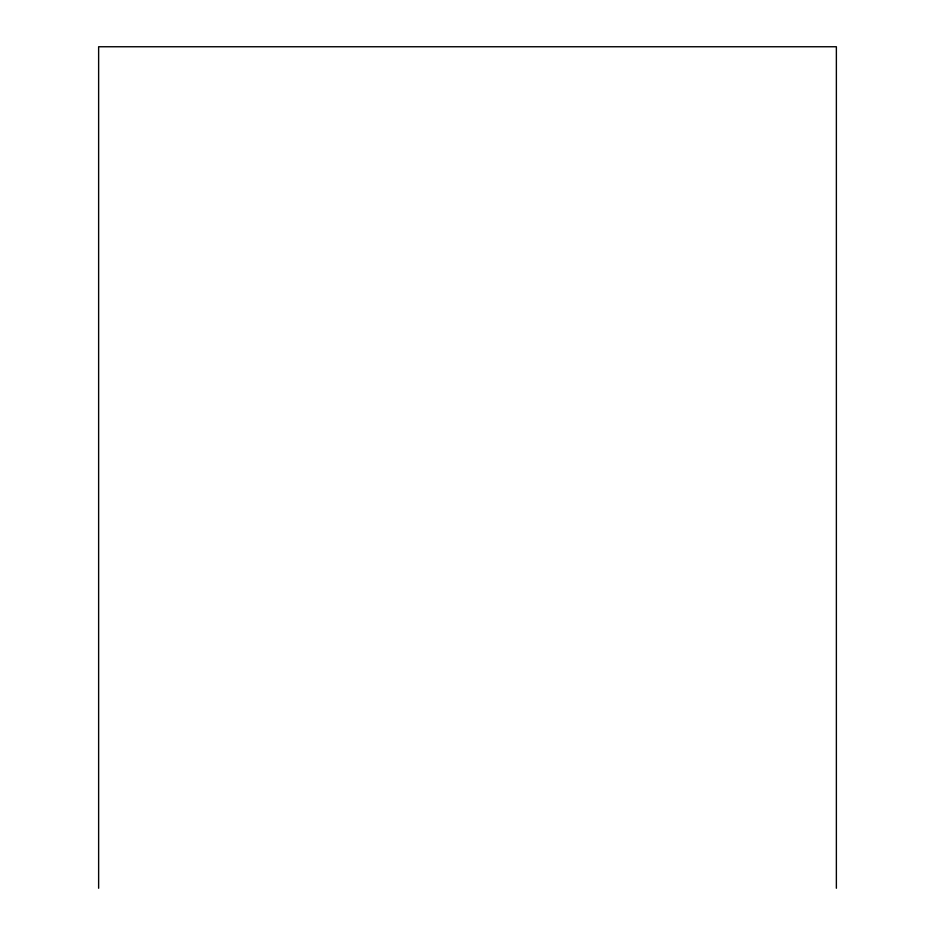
<?xml version="1.0" encoding="UTF-8"?>
<svg xmlns="http://www.w3.org/2000/svg" width="935" height="935" viewBox="0 0 935 935"><rect width="100%" height="100%" fill="white"/><g stroke="black" fill="none" stroke-linecap="round" stroke-linejoin="round"><path stroke-width="1.4" d="M836.369 888.25L836.369 46.75L98.631 46.75L98.631 888.25"/></g></svg>
